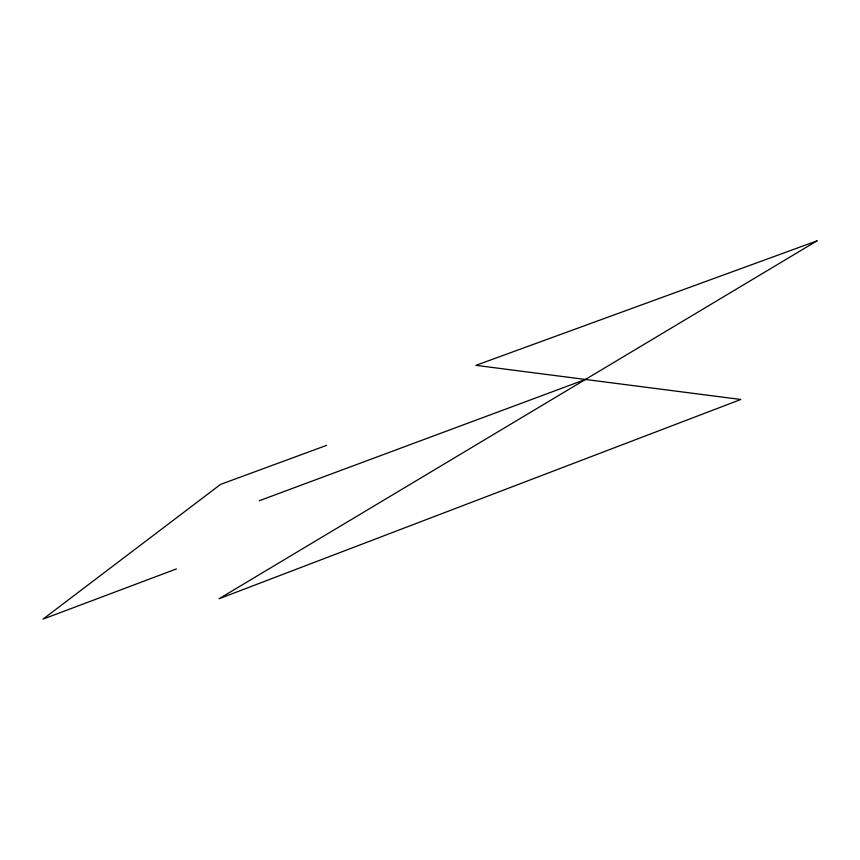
<?xml version="1.0" encoding="UTF-8"?>
<svg xmlns="http://www.w3.org/2000/svg" width="860" height="860" viewBox="0 0 860 860"><rect width="100%" height="100%" fill="white"/><g stroke="black" fill="none" stroke-linecap="round" stroke-linejoin="round"><path stroke-width="1.29" d="M176.397 568.933L43 619.135L220.569 484.395L326.596 445.362M259.29 500.735L585.445 379.454M817 240.864L219.042 598.754L740.815 399.481L475.935 365.349L817 240.864"/></g></svg>
